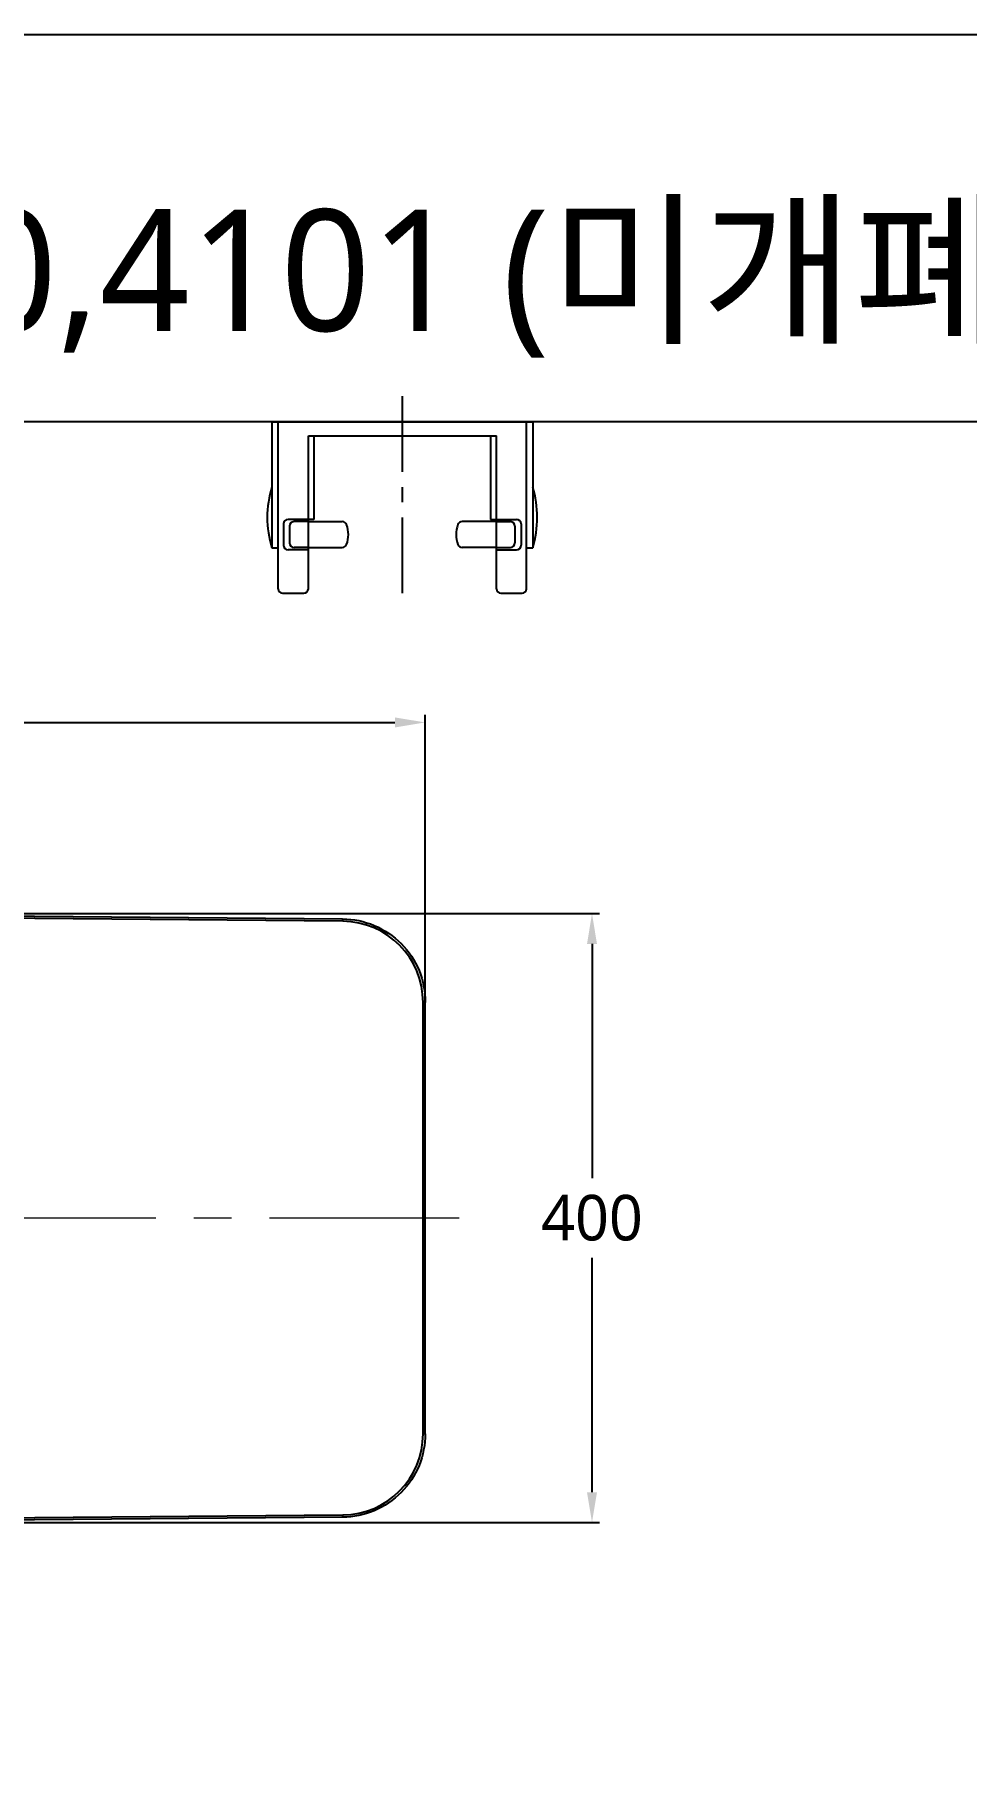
# Model space of a CAD drawing. Extents: x 612 to 6849, y -547 to 2005.
# Drawn here: x 1305 to 1919, y 864 to 2005 of the extents above; entities that cross this region are included whole.
import ezdxf

# ---------------------------------------------------------------- set-up
doc = ezdxf.new("R2010")
doc.units = 0
doc.header["$LTSCALE"] = 20
doc.header["$MEASUREMENT"] = 0
doc.linetypes.add('CENTER', pattern=[2, 1.25, -0.25, 0.25, -0.25])
doc.layers.get('0').update_dxf_attribs({"linetype": 'CONTINUOUS'})
doc.layers.get('DEFPOINTS').update_dxf_attribs({"linetype": 'CONTINUOUS'})
for name, color, linetype in [('1', 7, 'CONTINUOUS'), ('3', 3, 'CONTINUOUS'), ('4', 4, 'CONTINUOUS'), ('6', 6, 'CONTINUOUS'), ('CENTER', 2, 'CENTER')]:
    doc.layers.add(name, color=color, linetype=linetype)
doc.styles.add('GHS', font='romans', dxfattribs={"bigfont": 'ghs'})
doc.styles.get("Standard").update_dxf_attribs({"font": 'NanumGothic.ttf'})
doc.dimstyles.get("Standard").update_dxf_attribs({"dimtxt": 2.7, "dimasz": 2.5, "dimexe": 1.5, "dimexo": 1.5, "dimgap": 1.5, "dimtad": 1, "dimdec": 0, "dimlfac": 10, "dimzin": 0, "dimdsep": 46, "dimtxsty": 'Standard', "dimcen": 0, "dimclrt": 2, "dimadec": 0, "dimazin": 0, "dimtfac": 1, "dimtdec": 0, "dimtmove": 0, "dimatfit": 3, "dimfxl": 0, "dimtolj": 1, "dimtzin": 0, "dimarcsym": 0})

# ---------------------------------------------------------------- blocks, each defined once
blk = doc.blocks.new('*D73')
at = {"color": 3, "lineweight": -2}
for p, q in [((847.1, 1226), (847.1, 1556.3)), ((1562.2, 1226), (1562.2, 1556.3)), ((867.1, 1551.3), (1542.2, 1551.3))]:
    blk.add_line(p, q, dxfattribs=at)
at = {"color": 3}
for points in [[(867.1, 1554.6), (867.1, 1548), (847.1, 1551.3)], [(1542.2, 1554.6), (1542.2, 1548), (1562.2, 1551.3)]]:
    blk.add_solid(points, dxfattribs=at)
at = {"layer": 'DEFPOINTS', "color": 0}
for p in [(1562.2, 1551.3), (847.1, 1224.5), (1562.2, 1224.5)]:
    blk.add_point(p, dxfattribs=at)
at = {"color": 2, "insert": (1214, 1577.5), "char_height": 30, "attachment_point": 5}
blk.add_mtext('\\A1;715', dxfattribs=at)
blk = doc.blocks.new('*D79')
at = {"color": 3, "lineweight": -2}
for p, q in [((1108.8, 1425.2), (1677.2, 1425.2)), ((1672.2, 1405.2), (1672.2, 1250.7)), ((1672.2, 1043.7), (1672.2, 1198.2)), ((1108.8, 1023.7), (1677.2, 1023.7))]:
    blk.add_line(p, q, dxfattribs=at)
at = {"color": 3}
for points in [[(1668.9, 1405.2), (1675.5, 1405.2), (1672.2, 1425.2)], [(1668.9, 1043.7), (1675.5, 1043.7), (1672.2, 1023.7)]]:
    blk.add_solid(points, dxfattribs=at)
at = {"layer": 'DEFPOINTS', "color": 0}
for p in [(1107.3, 1425.2), (1107.3, 1023.7), (1672.2, 1023.7)]:
    blk.add_point(p, dxfattribs=at)
at = {"color": 2, "insert": (1672.2, 1224.5), "char_height": 30, "attachment_point": 5}
blk.add_mtext('\\A1;400', dxfattribs=at)

msp = doc.modelspace()

# ---------------------------------------------------------------- linework, layer by layer
at = {"layer": '1', "color": 7, "linetype": 'Continuous'}
for p, q in [((1245.7, 1424), (1507.7, 1421.7)), ((1507.8, 1420.2), (1245.7, 1422.5)), ((1560.8, 1082.2), (1560.8, 1366.7)), ((1562.2, 1366.7), (1560.8, 1366.7)), ((1562.2, 1082.2), (1562.2, 1366.7)), ((1562.2, 1082.2), (1560.8, 1082.2)), ((1245.7, 1026.5), (1507.8, 1028.7)), ((1507.7, 1027.2), (1245.7, 1025))]:
    msp.add_line(p, q, dxfattribs=at)
at = {"layer": '1', "color": 1, "linetype": 'CENTER', "lineweight": 0, "ltscale": 5}
msp.add_line((1584.5, 1224.5), (839.3, 1224.5), dxfattribs=at)
at = {"layer": '1', "color": 7, "linetype": 'Continuous'}
for centre, major_axis, ratio, start_param, end_param in [((1507.7, 1420.2), (0.01, 1.5), 0.034898, 4.712694, 6.283185), ((1507.3, 1366.7), (0, 53.5), 0.999391, 4.712389, 6.274464), ((1507.3, 1082.2), (0, 53.5), 0.999391, 3.150314, 4.712389), ((1507.7, 1028.7), (0.01, -1.5), 0.034898, 0, 1.570492)]:
    msp.add_ellipse(centre, major_axis=major_axis, ratio=ratio, start_param=start_param, end_param=end_param, dxfattribs=at)
for points in [[(1507.7, 1421.7), (1514.9, 1421.7), (1522, 1420.2), (1535.2, 1414.6), (1541.2, 1410.5), (1551.3, 1400.4), (1555.4, 1394.3), (1560.8, 1381.1), (1562.2, 1373.9), (1562.2, 1366.7)], [(1562.2, 1082.2), (1562.2, 1075), (1560.8, 1067.9), (1555.4, 1054.6), (1551.3, 1048.6), (1541.2, 1038.4), (1535.2, 1034.3), (1522, 1028.7), (1514.9, 1027.3), (1507.7, 1027.2)]]:
    msp.add_open_spline(points, degree=3, knots=[0, 0, 0, 0, 0.25, 0.25, 0.5, 0.5, 0.75, 0.75, 1, 1, 1, 1], dxfattribs=at)
at = {"layer": '3', "color": 7}
msp.add_lwpolyline([(827.9, 1749.5), (827.9, 2004.9), (3463.1, 2004.9), (3463.1, -175.5), (2755.4, -175.5)], dxfattribs=at)
at = {"layer": '4'}
for p, q in [((1461.1, 1749.5), (1633.1, 1749.5)), ((1461.1, 1749.5), (1461.1, 1666.5)), ((1465.1, 1639.5), (1465.1, 1749.5)), ((1629.1, 1639.5), (1629.1, 1749.5)), ((1633.1, 1749.5), (1633.1, 1666.5)), ((1485.1, 1740.2), (1609.1, 1740.2)), ((1485.1, 1639.5), (1485.1, 1740.2)), ((1488.8, 1740.2), (1488.8, 1685.2)), ((1605.3, 1740.2), (1605.3, 1685.2)), ((1609.1, 1639.5), (1609.1, 1740.2)), ((1468.7, 1682.2), (1468.7, 1668.2)), ((1485.1, 1685.2), (1471.7, 1685.2)), ((1472.7, 1680.7), (1472.7, 1669.7)), ((1485.1, 1683.7), (1475.7, 1683.7)), ((1488.8, 1685.2), (1485.1, 1685.2)), ((1485.1, 1683.7), (1507.5, 1683.7)), ((1609.1, 1683.7), (1586.6, 1683.7)), ((1605.3, 1685.2), (1609.1, 1685.2)), ((1609.1, 1685.2), (1622.4, 1685.2)), ((1609.1, 1683.7), (1618.4, 1683.7)), ((1621.4, 1680.7), (1621.4, 1669.7)), ((1625.4, 1682.2), (1625.4, 1668.2)), ((1461.1, 1666.5), (1465.1, 1666.5)), ((1485.1, 1666.7), (1475.7, 1666.7)), ((1485.1, 1666.7), (1507.5, 1666.7)), ((1609.1, 1666.7), (1586.6, 1666.7)), ((1609.1, 1666.7), (1618.4, 1666.7)), ((1629.1, 1666.5), (1633.1, 1666.5)), ((1485.1, 1665.2), (1471.7, 1665.2)), ((1609.1, 1665.2), (1622.4, 1665.2)), ((1468.1, 1636.5), (1482.1, 1636.5)), ((1612.1, 1636.5), (1626.1, 1636.5))]:
    msp.add_line(p, q, dxfattribs=at)
for centre, radius, start, end in [((1526.2, 1686.5), 68.2, 162.9409, 197.0591), ((1567.9, 1686.5), 68.2, 342.9409, 17.0591), ((1471.7, 1682.2), 3, 90, 180), ((1475.7, 1680.7), 3, 90, 180), ((1507.5, 1680.7), 3, 20.743, 90), ((1493, 1675.2), 18.5, 339.257, 20.743), ((1601.1, 1675.2), 18.5, 159.257, 200.743), ((1586.6, 1680.7), 3, 90, 159.257), ((1618.4, 1680.7), 3, 0, 90), ((1622.4, 1682.2), 3, 0, 90), ((1471.7, 1668.2), 3, 180, 270), ((1475.7, 1669.7), 3, 180, 270), ((1507.5, 1669.7), 3, 270, 339.257), ((1586.6, 1669.7), 3, 200.743, 270), ((1618.4, 1669.7), 3, 270, 0), ((1622.4, 1668.2), 3, 270, 0), ((1468.1, 1639.5), 3, 180, 270), ((1482.1, 1639.5), 3, 270, 0), ((1612.1, 1639.5), 3, 180, 270), ((1626.1, 1639.5), 3, 270, 0)]:
    msp.add_arc(centre, radius, start, end, dxfattribs=at)
at = {"layer": '6'}
msp.add_lwpolyline([(2109.4, 1749.5), (827.1, 1749.5), (827.1, -175.5), (2227, -175.5)], dxfattribs=at)
at = {"layer": 'CENTER', "color": 1, "linetype": 'CENTER', "ltscale": 2}
msp.add_line((1547.1, 1636.5), (1547.1, 1769.3), dxfattribs=at)

# ---------------------------------------------------------------- texts
at = {"insert": (856.3, 1889.5), "char_height": 80, "width": 1316.14, "attachment_point": 1, "style": 'GHS'}
msp.add_mtext('{\\fNanumGothic|b0|i0|c0|p50;DST-4000,4101\\fNanumGothic|b0|i0|c129|p50; (미개폐)}', dxfattribs=at)

# ---------------------------------------------------------------- dimensions: what is measured, and where the dimension line sits
dim = msp.add_linear_dim(base=(1562.2, 1551.3), p1=(847.1, 1224.5), p2=(1562.2, 1224.5), dimstyle='Standard', override={"dimtxt": 30, "dimasz": 20, "dimexe": 5, "dimgap": 10, "dimlfac": 1, "dimzin": 12, "dimclrd": 3, "dimclre": 3, "dimazin": 2, "dimarcsym": 1})
dim.commit()
dim.dimension.update_dxf_attribs({"geometry": '*D73', "text_midpoint": (1214, 1551.3), "dimtype": 160})
dim = msp.add_linear_dim(base=(1672.2, 1023.7), p1=(1107.3, 1425.2), p2=(1107.3, 1023.7), angle=90, text='400', dimstyle='Standard', override={"dimtxt": 30, "dimasz": 20, "dimexe": 5, "dimgap": 10, "dimtih": 1, "dimtoh": 1, "dimlfac": 1, "dimzin": 12, "dimclrd": 3, "dimclre": 3, "dimazin": 2, "dimarcsym": 1})
dim.commit()
dim.dimension.update_dxf_attribs({"geometry": '*D79', "text_midpoint": (1672.2, 1224.5)})

doc.saveas('drawing.dxf')
